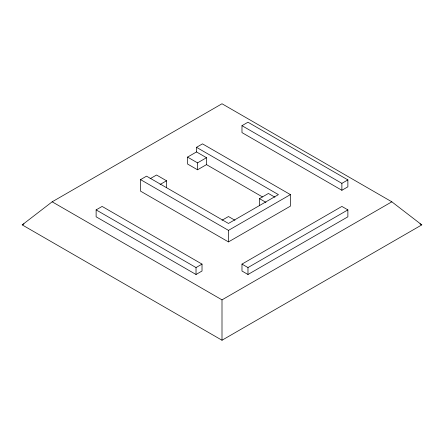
<?xml version="1.0" encoding="UTF-8"?>
<svg xmlns="http://www.w3.org/2000/svg" width="444" height="444" viewBox="0 0 444 444"><rect width="100%" height="100%" fill="white"/><g stroke="black" fill="none" stroke-linecap="round" stroke-linejoin="round"><path stroke-width="0.67" d="M22.2 224.886L52.17 201.815L222 103.763L391.83 201.815L421.8 224.886L222 340.237L22.2 224.886L23.998 223.843M196.503 147.319L202.497 143.862L290.409 194.616L290.409 206.149L228.471 241.908L140.559 191.153L140.559 179.62L146.553 176.157L228.471 223.454L278.421 194.616L196.503 147.319L196.503 151.937L206.493 157.703L206.493 164.624L262.476 196.942M96.126 209.89L102.12 206.427L202.02 264.102L202.02 271.023L196.026 274.486L96.126 216.811L96.126 209.89L196.026 267.566L202.02 264.102M150.083 178.738L156.543 175.003L166.533 180.775L166.533 187.695M206.493 164.624L197.547 169.791L187.557 164.025L187.557 157.104L196.503 151.937M241.98 125.68L247.974 122.217L347.874 179.898L347.874 186.819L341.88 190.276L241.98 132.601L241.98 125.68L341.88 183.355L347.874 179.898M160.073 184.504L166.533 180.775M187.557 157.104L197.547 162.87L206.493 157.703M222.011 220.263L228.471 216.533L234.937 220.263M259.485 205.55L259.485 198.629L268.431 193.462L274.897 197.192M140.559 179.62L228.471 230.375L290.409 194.616M241.98 264.102L341.88 206.427L347.874 209.89L347.874 216.811L247.974 274.486L241.98 271.023L241.98 264.102L247.974 267.566L347.874 209.89M52.17 201.815L222 299.861L391.83 201.815M420.002 223.843L421.8 224.886M259.485 198.629L265.945 202.359M341.88 183.355L341.88 190.276M247.974 267.566L247.974 274.486M228.471 230.375L228.471 241.908M222 299.861L222 340.237M197.547 162.87L197.547 169.791M196.026 267.566L196.026 274.486"/></g></svg>
